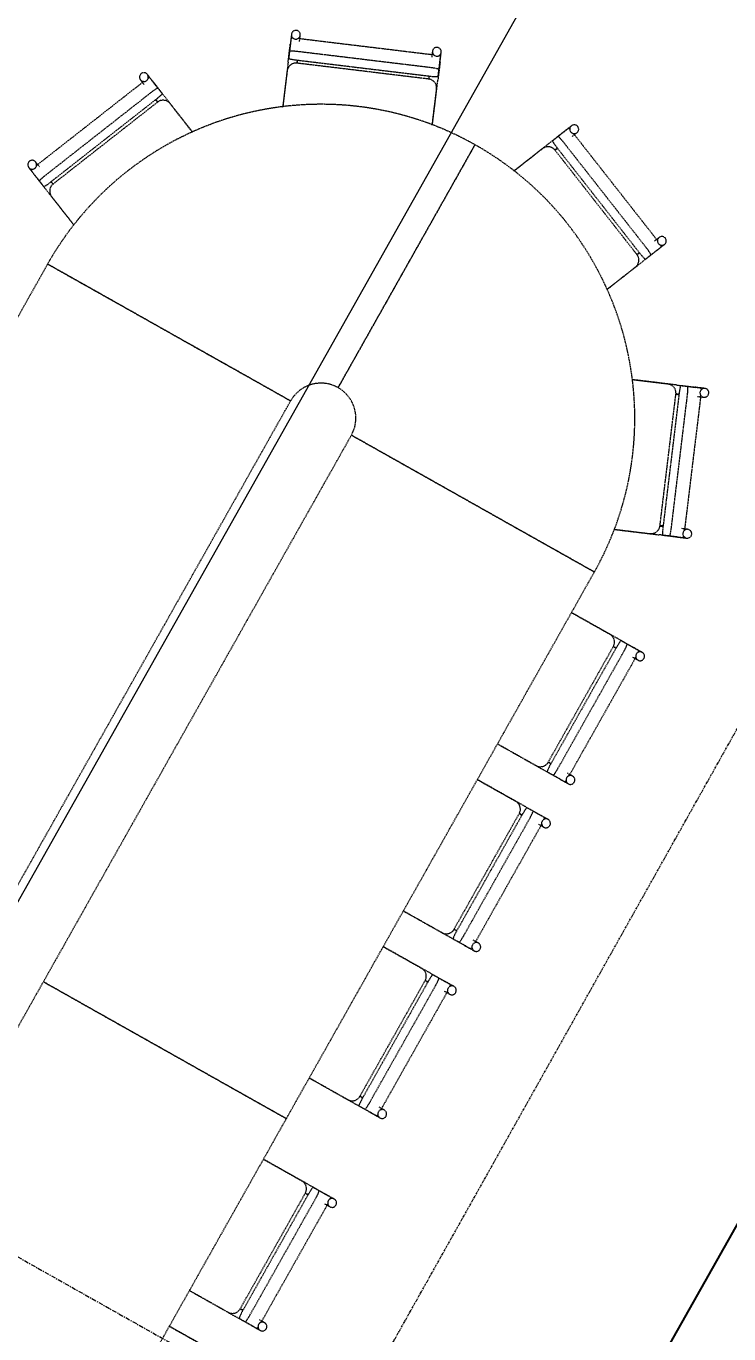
# Model space of a CAD drawing. Header units: millimetres. Extents: x 139864 to 546726, y 40253 to 3921401762.
# Drawn here: x 294550 to 296565, y 64397 to 68148 of the extents above; entities that cross this region are included whole.
import ezdxf

# ---------------------------------------------------------------- set-up
doc = ezdxf.new("R2010")
doc.units = ezdxf.units.MM
for name, pattern in [('Caché', [3, 2, -1]), ('Centre', [12.5, 2.5, -1.875, 6.25, -1.875]), ('Ligne de quadrillage', [22.225, 12.7, -3.175, 3.175, -3.175])]:
    doc.linetypes.add(name, pattern=pattern)
for name, color, linetype, lineweight in [('AS-20_AXES-ET-FILES', 12, 'Centre', 9), ('AS-30_COTE-1', 1, 'Continuous', 5), ('AS-40_MOBILIER', 9, 'Continuous', 9)]:
    doc.layers.add(name, color=color, linetype=linetype, lineweight=lineweight)
doc.styles.add('Trebuchet MS_2', font='trebuc.ttf', dxfattribs={"height": 165})
doc.dimstyles.new('Cotes_linéaires', dxfattribs={"dimscale": 304.8, "dimtxt": 170.1069, "dimasz": 0.615157, "dimexe": 0.492126, "dimexo": 0.0625, "dimgap": 0.049213, "dimtad": 1, "dimdec": 0, "dimlfac": 0.1, "dimzin": 0, "dimdsep": 46, "dimtxsty": 'Trebuchet MS_2', "dimblk1": 'OBLIQUE', "dimblk2": 'OBLIQUE', "dimsah": 1, "dimcen": 0.09, "dimdle": 0.246063, "dimazin": 0, "dimtfac": 1, "dimtdec": 4, "dimtix": 1, "dimtmove": 0, "dimatfit": 3, "dimfxl": 0, "dimtvp": 1, "dimtolj": 1, "dimtzin": 0, "dimarcsym": 0})

# ---------------------------------------------------------------- blocks, each defined once
blk = doc.blocks.new('Table de réunion - 01 - 20 personnes-9836185-12_ Niveau 12 -  BAT BUREAUX')
at = {"layer": 'AS-40_MOBILIER', "linetype": 'Caché'}
for p, q in [((1260.5, 1072.4), (1246, 1037.4)), ((1252.4, 1053), (1254.3, 1057.6)), ((1264.7, 1083.3), (1253.2, 1055.4)), ((1281.3, 1057), (1288.2, 1073.6)), ((1284.8, 1064.8), (1636.8, 919)), ((1246, 1037.4), (1238.4, 1019)), ((1622.3, 883.9), (1270.3, 1029.7)), ((1233.7, 1008.5), (1184.1, 888.7)), ((1224.4, 985.3), (1184.4, 888.6)), ((1609.6, 853.2), (1257.6, 999)), ((1261, 1007.2), (1613, 861.4)), ((1640.9, 927.5), (1634.1, 910.9)), ((1644.9, 872.1), (1659.5, 907.2)), ((1652.9, 889.8), (1664.4, 917.7)), ((1050, 900), (-750, 900)), ((1050, 900), (1050, 100)), ((1050, 100), (1050, 900)), ((1637.3, 853.7), (1644.9, 872.1)), ((1653.6, 892.6), (1651.5, 887.4)), ((1583.8, 723.1), (1633.4, 842.9)), ((1583.3, 723.4), (1623.3, 820)), ((1957.2, 609.5), (1922.1, 594.9)), ((1937.7, 601.4), (1942.3, 603.3)), ((1967.8, 614.2), (1939.9, 602.6)), ((1893, 583.2), (1773.2, 533.6)), ((1870, 573.3), (1773.4, 533.3)), ((1922.1, 594.9), (1903.7, 587.3)), ((1911.4, 563), (2057.2, 211)), ((2079.7, 220.3), (1933.9, 572.3)), ((1961, 583.9), (1977.6, 590.7)), ((1969, 586.8), (2114.8, 234.8)), ((2049, 207.6), (1903.2, 559.6)), ((2123.7, 238), (2107.1, 231.1)), ((2069, 188.4), (2087.4, 196)), ((2087.4, 196), (2122.4, 210.5)), ((2108, 204.3), (2102.8, 202.1)), ((2105.5, 202.9), (2133.4, 214.5)), ((1938.6, 134.4), (2035.3, 174.4)), ((1938.7, 133.9), (2058.6, 183.5)), ((-750, 100), (1050, 100)), ((1150, 0), (1950, 0)), ((1950, 0), (1150, 0)), ((-750, -100), (-2550, -100)), ((1050, -100), (-750, -100)), ((-750, -100), (-750, -900)), ((-750, -900), (-750, -100)), ((1050, -100), (1050, -900)), ((1050, -900), (1050, -100)), ((2035.3, -174.4), (1938.6, -134.4)), ((2058.6, -183.5), (1938.7, -133.9)), ((1903.2, -559.6), (2049, -207.6)), ((2057.2, -211), (1911.4, -563)), ((1933.9, -572.3), (2079.7, -220.3)), ((2087.4, -196), (2069, -188.4)), ((2122.4, -210.5), (2087.4, -196)), ((2102.8, -202.1), (2108, -204.3)), ((2133.4, -214.5), (2105.5, -202.9)), ((2114.8, -234.8), (1969, -586.8)), ((2107.1, -231.1), (2123.7, -238)), ((1773.2, -533.6), (1893, -583.2)), ((1773.4, -533.3), (1870, -573.3)), ((1903.7, -587.3), (1922.1, -594.9)), ((1922.1, -594.9), (1957.2, -609.5)), ((1977.6, -590.7), (1961, -583.9)), ((1942.3, -603.3), (1937.7, -601.4)), ((1939.9, -602.6), (1967.8, -614.2)), ((1623.3, -820), (1583.3, -723.4)), ((1633.4, -842.9), (1583.8, -723.1)), ((1257.6, -999), (1609.6, -853.2)), ((1613, -861.4), (1261, -1007.2)), ((1644.9, -872.1), (1637.3, -853.7)), ((-2550, -900), (-750, -900)), ((-1434.1, -1027), (-1434.1, -900)), ((-1433.6, -1052), (-1433.6, -900)), ((-1316.2, -900), (-1316.2, -1052)), ((-1315.9, -900), (-1315.9, -1027)), ((-884.1, -1027), (-884.1, -900)), ((-883.6, -1052), (-883.6, -900)), ((-750, -900), (1050, -900)), ((-616.2, -900), (-616.2, -1052)), ((-615.9, -900), (-615.9, -1027)), ((-184.1, -1027), (-184.1, -900)), ((-183.6, -1052), (-183.6, -900)), ((-66.2, -900), (-66.2, -1052)), ((-65.9, -900), (-65.9, -1027)), ((365.9, -1027), (365.9, -900)), ((366.4, -1052), (366.4, -900)), ((483.8, -900), (483.8, -1052)), ((484.1, -900), (484.1, -1027)), ((915.9, -1027), (915.9, -900)), ((916.4, -1052), (916.4, -900)), ((1184.1, -888.7), (1233.7, -1008.5)), ((1184.4, -888.6), (1224.4, -985.3)), ((1270.3, -1029.7), (1622.3, -883.9)), ((1659.5, -907.2), (1644.9, -872.1)), ((1651.5, -887.4), (1653.6, -892.6)), ((1664.4, -917.7), (1652.9, -889.8)), ((1636.8, -919), (1284.8, -1064.8)), ((1634.1, -910.9), (1640.9, -927.5)), ((1238.4, -1019), (1246, -1037.4)), ((1246, -1037.4), (1260.5, -1072.4)), ((-1315.9, -1063.5), (-1315.9, -1083.4)), ((-1315.9, -1083.4), (-1315.9, -1121.4)), ((-1290.5, -1052.4), (-909.5, -1052.4)), ((-909.5, -1061.3), (-1290.5, -1061.3)), ((-1290.5, -1085.6), (-909.5, -1085.6)), ((-884.1, -1083.4), (-884.1, -1063.5)), ((-884.1, -1121.4), (-884.1, -1083.4)), ((-615.9, -1063.5), (-615.9, -1083.4)), ((-615.9, -1083.4), (-615.9, -1121.4)), ((-590.5, -1052.4), (-209.5, -1052.4)), ((-209.5, -1061.3), (-590.5, -1061.3)), ((-590.5, -1085.6), (-209.5, -1085.6)), ((-184.1, -1083.4), (-184.1, -1063.5)), ((-184.1, -1121.4), (-184.1, -1083.4)), ((-65.9, -1063.5), (-65.9, -1083.4)), ((-65.9, -1083.4), (-65.9, -1121.4)), ((-40.5, -1052.4), (340.5, -1052.4)), ((340.5, -1061.3), (-40.5, -1061.3)), ((-40.5, -1085.6), (340.5, -1085.6)), ((365.9, -1083.4), (365.9, -1063.5)), ((365.9, -1121.4), (365.9, -1083.4)), ((484.1, -1063.5), (484.1, -1083.4)), ((484.1, -1083.4), (484.1, -1121.4)), ((509.5, -1052.4), (890.5, -1052.4)), ((890.5, -1061.3), (509.5, -1061.3)), ((509.5, -1085.6), (890.5, -1085.6)), ((915.9, -1083.4), (915.9, -1063.5)), ((915.9, -1121.4), (915.9, -1083.4)), ((1254.3, -1057.6), (1252.4, -1053)), ((1253.2, -1055.4), (1264.7, -1083.3)), ((1288.2, -1073.6), (1281.3, -1057)), ((-1316.2, -1102.8), (-1316.2, -1133)), ((-1315.9, -1105.3), (-1315.9, -1100.3)), ((-1290.8, -1133), (-1290.8, -1115.1)), ((-909.5, -1123.6), (-1290.5, -1123.6)), ((-909, -1115.1), (-909, -1133)), ((-883.9, -1100), (-883.9, -1105.6)), ((-883.6, -1133), (-883.6, -1102.8)), ((-616.2, -1102.8), (-616.2, -1133)), ((-615.9, -1105.3), (-615.9, -1100.3)), ((-590.8, -1133), (-590.8, -1115.1)), ((-209.5, -1123.6), (-590.5, -1123.6)), ((-209, -1115.1), (-209, -1133)), ((-183.9, -1100), (-183.9, -1105.6)), ((-183.6, -1133), (-183.6, -1102.8)), ((-66.2, -1102.8), (-66.2, -1133)), ((-65.9, -1105.3), (-65.9, -1100.3)), ((-40.8, -1133), (-40.8, -1115.1)), ((340.5, -1123.6), (-40.5, -1123.6)), ((341, -1115.1), (341, -1133)), ((366.1, -1100), (366.1, -1105.6)), ((366.4, -1133), (366.4, -1102.8)), ((483.8, -1102.8), (483.8, -1133)), ((484.1, -1105.3), (484.1, -1100.3)), ((509.2, -1133), (509.2, -1115.1)), ((890.5, -1123.6), (509.5, -1123.6)), ((891, -1115.1), (891, -1133)), ((916.1, -1100), (916.1, -1105.6)), ((916.4, -1133), (916.4, -1102.8))]:
    blk.add_line(p, q, dxfattribs=at)
at = {"layer": 'AS-40_MOBILIER', "linetype": 'Caché', "flags": 128}
for points in [[(1233.7, 1008.5), (1234.5, 1010.3), (1235.3, 1012.2), (1236.1, 1014.1), (1236.8, 1015.9), (1237.6, 1017.8), (1238.4, 1019.6), (1239.1, 1021.4), (1239.8, 1023.2), (1240.6, 1025), (1241.3, 1026.7), (1242, 1028.5), (1242.7, 1030.1), (1243.4, 1031.8), (1244.1, 1033.4), (1244.7, 1035), (1245.3, 1036.5), (1246, 1038), (1246.5, 1039.4), (1247.1, 1040.8), (1247.7, 1042.1), (1248.2, 1043.4), (1248.7, 1044.6), (1249.2, 1045.8), (1249.7, 1046.9), (1250.1, 1048), (1250.5, 1048.9), (1250.9, 1049.9), (1251.2, 1050.7), (1251.6, 1051.5), (1251.8, 1052.2), (1252.1, 1052.9), (1252.4, 1053.4), (1252.6, 1053.9), (1252.7, 1054.4), (1252.9, 1054.7), (1253, 1055), (1253.1, 1055.2), (1253.1, 1055.3), (1253.2, 1055.4), (1253.2, 1055.4)], [(1260.5, 1006.7), (1259.7, 1004.9), (1259, 1003), (1258.2, 1001.1), (1257.4, 999.2)], [(1257.6, 999), (1258.2, 1000.4), (1258.9, 1001.8), (1259.6, 1003.1), (1260.4, 1004.4), (1261.2, 1005.7), (1262, 1006.8)], [(1652.9, 889.8), (1652.8, 889.8), (1652.8, 889.7), (1652.7, 889.5), (1652.6, 889.2), (1652.5, 888.9), (1652.3, 888.5), (1652.1, 888), (1651.9, 887.5), (1651.6, 886.8), (1651.3, 886.1), (1651, 885.4), (1650.7, 884.5), (1650.3, 883.6), (1649.9, 882.7), (1649.5, 881.6), (1649, 880.6), (1648.5, 879.4), (1648, 878.2), (1647.5, 876.9), (1647, 875.6), (1646.4, 874.2), (1645.8, 872.8), (1645.2, 871.3), (1644.6, 869.8), (1643.9, 868.3), (1643.3, 866.7), (1642.6, 865), (1641.9, 863.4), (1641.2, 861.7), (1640.5, 859.9), (1639.7, 858.2), (1639, 856.4), (1638.2, 854.6), (1637.5, 852.7), (1636.7, 850.9), (1635.9, 849), (1635.2, 847.2), (1634.4, 845.3), (1633.6, 843.4), (1633.4, 842.9)], [(1611.9, 860.9), (1611.6, 859.4), (1611.2, 857.9), (1610.8, 856.4), (1610.3, 855), (1609.8, 853.6), (1609.6, 853.2)], [(1610, 852.7), (1610.7, 854.5), (1611.5, 856.4), (1612.3, 858.2), (1613, 860.1), (1613.5, 861.2)], [(1893, 583.2), (1894.9, 584), (1896.8, 584.7), (1898.6, 585.5), (1900.5, 586.3), (1902.3, 587), (1904.2, 587.8), (1906, 588.5), (1907.8, 589.3), (1909.5, 590), (1911.3, 590.7), (1913, 591.5), (1914.7, 592.2), (1916.3, 592.8), (1917.9, 593.5), (1919.5, 594.2), (1921, 594.8), (1922.5, 595.4), (1924, 596), (1925.3, 596.6), (1926.7, 597.1), (1928, 597.7), (1929.2, 598.2), (1930.3, 598.6), (1931.5, 599.1), (1932.5, 599.5), (1933.5, 599.9), (1934.4, 600.3), (1935.3, 600.7), (1936, 601), (1936.8, 601.3), (1937.4, 601.6), (1938, 601.8), (1938.5, 602), (1938.9, 602.2), (1939.3, 602.3), (1939.5, 602.4), (1939.7, 602.5), (1939.9, 602.6), (1939.9, 602.6), (1939.9, 602.6)], [(1910.7, 563), (1908.8, 562.2), (1907, 561.5), (1905.1, 560.7), (1903.2, 559.9)], [(1903.2, 559.6), (1904.6, 560.2), (1906.1, 560.7), (1907.5, 561.1), (1909, 561.5), (1910.5, 561.8), (1911.9, 562)], [(2048.9, 207), (2050.7, 207.7), (2052.6, 208.5), (2054.5, 209.3), (2056.3, 210.1), (2057.4, 210.5)], [(2056.8, 212), (2056, 211.4), (2054.8, 210.6), (2053.5, 209.8), (2052.1, 209.1), (2050.8, 208.4), (2049.4, 207.8), (2049, 207.6)], [(2105.5, 202.9), (2105.5, 202.9), (2105.3, 202.9), (2105.2, 202.8), (2104.9, 202.7), (2104.6, 202.5), (2104.1, 202.4), (2103.7, 202.2), (2103.1, 201.9), (2102.5, 201.7), (2101.8, 201.4), (2101, 201.1), (2100.2, 200.7), (2099.3, 200.4), (2098.3, 200), (2097.3, 199.5), (2096.2, 199.1), (2095.1, 198.6), (2093.8, 198.1), (2092.6, 197.6), (2091.3, 197), (2089.9, 196.5), (2088.5, 195.9), (2087, 195.3), (2085.5, 194.6), (2083.9, 194), (2082.3, 193.3), (2080.7, 192.7), (2079, 192), (2077.3, 191.3), (2075.6, 190.5), (2073.8, 189.8), (2072, 189.1), (2070.2, 188.3), (2068.4, 187.6), (2066.5, 186.8), (2064.7, 186), (2062.8, 185.3), (2060.9, 184.5), (2059.1, 183.7), (2058.6, 183.5)], [(2058.6, -183.5), (2060.4, -184.3), (2062.3, -185), (2064.2, -185.8), (2066, -186.6), (2067.9, -187.4), (2069.7, -188.1), (2071.5, -188.9), (2073.3, -189.6), (2075.1, -190.3), (2076.8, -191.1), (2078.6, -191.8), (2080.2, -192.5), (2081.9, -193.2), (2083.5, -193.8), (2085.1, -194.5), (2086.6, -195.1), (2088.1, -195.7), (2089.5, -196.3), (2090.9, -196.9), (2092.2, -197.4), (2093.5, -198), (2094.7, -198.5), (2095.9, -199), (2097, -199.4), (2098.1, -199.9), (2099, -200.3), (2100, -200.6), (2100.8, -201), (2101.6, -201.3), (2102.3, -201.6), (2102.9, -201.9), (2103.5, -202.1), (2104, -202.3), (2104.5, -202.5), (2104.8, -202.7), (2105.1, -202.8), (2105.3, -202.9), (2105.4, -202.9), (2105.5, -202.9), (2105.5, -202.9)], [(2049, -207.6), (2050.4, -208.2), (2051.8, -208.9), (2053.1, -209.6), (2054.4, -210.4), (2055.7, -211.2), (2056.9, -212.1)], [(2056.8, -210.3), (2055, -209.5), (2053.1, -208.7), (2051.2, -207.9), (2049.3, -207.2)], [(1902.8, -559.8), (1904.6, -560.5), (1906.5, -561.3), (1908.3, -562), (1910.2, -562.8), (1911.5, -563.3)], [(1910.9, -561.9), (1909.4, -561.6), (1907.9, -561.2), (1906.4, -560.8), (1905, -560.3), (1903.6, -559.8), (1903.2, -559.6)], [(1939.9, -602.6), (1939.9, -602.6), (1939.8, -602.6), (1939.6, -602.5), (1939.3, -602.4), (1939, -602.2), (1938.6, -602.1), (1938.1, -601.9), (1937.6, -601.6), (1936.9, -601.4), (1936.2, -601.1), (1935.5, -600.8), (1934.6, -600.4), (1933.7, -600), (1932.8, -599.6), (1931.7, -599.2), (1930.7, -598.8), (1929.5, -598.3), (1928.3, -597.8), (1927, -597.3), (1925.7, -596.7), (1924.3, -596.2), (1922.9, -595.6), (1921.4, -595), (1919.9, -594.3), (1918.4, -593.7), (1916.8, -593), (1915.1, -592.3), (1913.5, -591.6), (1911.7, -590.9), (1910, -590.2), (1908.3, -589.5), (1906.5, -588.7), (1904.7, -588), (1902.8, -587.2), (1901, -586.5), (1899.1, -585.7), (1897.3, -584.9), (1895.4, -584.2), (1893.5, -583.4), (1893, -583.2)], [(1609.6, -853.2), (1610.2, -854.6), (1610.7, -856.1), (1611.1, -857.5), (1611.5, -859), (1611.8, -860.5), (1612, -861.8)], [(1613.2, -860.6), (1612.5, -858.8), (1611.7, -856.9), (1610.9, -855), (1610.2, -853.1)], [(1633.4, -842.9), (1634.2, -844.8), (1635, -846.7), (1635.7, -848.5), (1636.5, -850.4), (1637.3, -852.2), (1638, -854.1), (1638.8, -855.9), (1639.5, -857.7), (1640.3, -859.4), (1641, -861.2), (1641.7, -862.9), (1642.4, -864.6), (1643.1, -866.2), (1643.7, -867.8), (1644.4, -869.4), (1645, -870.9), (1645.6, -872.4), (1646.2, -873.9), (1646.8, -875.2), (1647.4, -876.6), (1647.9, -877.9), (1648.4, -879.1), (1648.9, -880.2), (1649.3, -881.4), (1649.8, -882.4), (1650.2, -883.4), (1650.6, -884.3), (1650.9, -885.2), (1651.2, -885.9), (1651.5, -886.7), (1651.8, -887.3), (1652, -887.9), (1652.2, -888.4), (1652.4, -888.8), (1652.6, -889.2), (1652.7, -889.4), (1652.8, -889.6), (1652.8, -889.8), (1652.8, -889.8), (1652.9, -889.8)], [(1253.2, -1055.4), (1253.2, -1055.4), (1253.1, -1055.2), (1253, -1055.1), (1252.9, -1054.8), (1252.8, -1054.5), (1252.6, -1054.1), (1252.4, -1053.6), (1252.2, -1053), (1251.9, -1052.4), (1251.6, -1051.7), (1251.3, -1050.9), (1251, -1050.1), (1250.6, -1049.2), (1250.2, -1048.2), (1249.8, -1047.2), (1249.3, -1046.1), (1248.8, -1045), (1248.3, -1043.7), (1247.8, -1042.5), (1247.3, -1041.2), (1246.7, -1039.8), (1246.1, -1038.4), (1245.5, -1036.9), (1244.9, -1035.4), (1244.2, -1033.8), (1243.6, -1032.2), (1242.9, -1030.6), (1242.2, -1028.9), (1241.5, -1027.2), (1240.8, -1025.5), (1240, -1023.7), (1239.3, -1021.9), (1238.6, -1020.1), (1237.8, -1018.3), (1237, -1016.4), (1236.3, -1014.6), (1235.5, -1012.7), (1234.7, -1010.8), (1233.9, -1009), (1233.7, -1008.5)], [(1257.2, -998.8), (1258, -1000.6), (1258.7, -1002.5), (1259.5, -1004.4), (1260.3, -1006.2), (1260.7, -1007.3)], [(1262, -1006.8), (1261.4, -1006), (1260.6, -1004.8), (1259.8, -1003.5), (1259.1, -1002.1), (1258.4, -1000.8), (1257.8, -999.4), (1257.6, -999)], [(-1316.2, -1102.8), (-1316.2, -1102.8), (-1316.2, -1102.6), (-1316.2, -1102.4), (-1316.2, -1102.2), (-1316.2, -1101.8), (-1316.2, -1101.4), (-1316.2, -1100.8), (-1316.2, -1100.2), (-1316.2, -1099.6), (-1316.2, -1098.8), (-1316.2, -1098), (-1316.2, -1097.1), (-1316.2, -1096.1), (-1316.2, -1095), (-1316.2, -1093.9), (-1316.2, -1092.8), (-1316.2, -1091.5), (-1316.2, -1090.2), (-1316.2, -1088.8), (-1316.2, -1087.4), (-1316.2, -1085.9), (-1316.2, -1084.4), (-1316.2, -1082.8), (-1316.2, -1081.1), (-1316.2, -1079.5), (-1316.2, -1077.7), (-1316.2, -1076), (-1316.2, -1074.1), (-1316.2, -1072.3), (-1316.2, -1070.4), (-1316.2, -1068.5), (-1316.2, -1066.6), (-1316.2, -1064.6), (-1316.2, -1062.6), (-1316.2, -1060.6), (-1316.2, -1058.6), (-1316.2, -1056.6), (-1316.2, -1054.6), (-1316.2, -1052.6), (-1316.2, -1052)], [(-1290.8, -1052.1), (-1290.8, -1054), (-1290.8, -1056.1), (-1290.8, -1058.1), (-1290.8, -1060.1), (-1290.8, -1061.3)], [(-1289.4, -1061.3), (-1289.7, -1060.4), (-1289.9, -1058.9), (-1290.2, -1057.4), (-1290.3, -1055.9), (-1290.5, -1054.3), (-1290.5, -1052.8), (-1290.5, -1052.4)], [(-909.5, -1052.4), (-909.5, -1053.9), (-909.6, -1055.4), (-909.8, -1057), (-910, -1058.5), (-910.3, -1060), (-910.5, -1061.3)], [(-909, -1060.6), (-909, -1058.6), (-909, -1056.6), (-909, -1054.6), (-909, -1052.6)], [(-883.6, -1052), (-883.6, -1054), (-883.6, -1056.1), (-883.6, -1058.1), (-883.6, -1060.1), (-883.6, -1062.1), (-883.6, -1064.1), (-883.6, -1066), (-883.6, -1068), (-883.6, -1069.9), (-883.6, -1071.8), (-883.6, -1073.6), (-883.6, -1075.5), (-883.6, -1077.2), (-883.6, -1079), (-883.6, -1080.7), (-883.6, -1082.3), (-883.6, -1084), (-883.6, -1085.5), (-883.6, -1087), (-883.6, -1088.5), (-883.6, -1089.8), (-883.6, -1091.2), (-883.6, -1092.4), (-883.6, -1093.6), (-883.6, -1094.8), (-883.6, -1095.8), (-883.6, -1096.8), (-883.6, -1097.7), (-883.6, -1098.6), (-883.6, -1099.4), (-883.6, -1100.1), (-883.6, -1100.7), (-883.6, -1101.2), (-883.6, -1101.7), (-883.6, -1102.1), (-883.6, -1102.4), (-883.6, -1102.6), (-883.6, -1102.7), (-883.6, -1102.8), (-883.6, -1102.8)], [(-616.2, -1102.8), (-616.2, -1102.8), (-616.2, -1102.6), (-616.2, -1102.4), (-616.2, -1102.2), (-616.2, -1101.8), (-616.2, -1101.4), (-616.2, -1100.8), (-616.2, -1100.2), (-616.2, -1099.6), (-616.2, -1098.8), (-616.2, -1098), (-616.2, -1097.1), (-616.2, -1096.1), (-616.2, -1095), (-616.2, -1093.9), (-616.2, -1092.8), (-616.2, -1091.5), (-616.2, -1090.2), (-616.2, -1088.8), (-616.2, -1087.4), (-616.2, -1085.9), (-616.2, -1084.4), (-616.2, -1082.8), (-616.2, -1081.1), (-616.2, -1079.5), (-616.2, -1077.7), (-616.2, -1076), (-616.2, -1074.1), (-616.2, -1072.3), (-616.2, -1070.4), (-616.2, -1068.5), (-616.2, -1066.6), (-616.2, -1064.6), (-616.2, -1062.6), (-616.2, -1060.6), (-616.2, -1058.6), (-616.2, -1056.6), (-616.2, -1054.6), (-616.2, -1052.6), (-616.2, -1052)], [(-590.8, -1052.1), (-590.8, -1054), (-590.8, -1056.1), (-590.8, -1058.1), (-590.8, -1060.1), (-590.8, -1061.3)], [(-589.4, -1061.3), (-589.7, -1060.4), (-589.9, -1058.9), (-590.2, -1057.4), (-590.3, -1055.9), (-590.5, -1054.3), (-590.5, -1052.8), (-590.5, -1052.4)], [(-209.5, -1052.4), (-209.5, -1053.9), (-209.6, -1055.4), (-209.8, -1057), (-210, -1058.5), (-210.3, -1060), (-210.5, -1061.3)], [(-209, -1060.6), (-209, -1058.6), (-209, -1056.6), (-209, -1054.6), (-209, -1052.6)], [(-183.6, -1052), (-183.6, -1054), (-183.6, -1056.1), (-183.6, -1058.1), (-183.6, -1060.1), (-183.6, -1062.1), (-183.6, -1064.1), (-183.6, -1066), (-183.6, -1068), (-183.6, -1069.9), (-183.6, -1071.8), (-183.6, -1073.6), (-183.6, -1075.5), (-183.6, -1077.2), (-183.6, -1079), (-183.6, -1080.7), (-183.6, -1082.3), (-183.6, -1084), (-183.6, -1085.5), (-183.6, -1087), (-183.6, -1088.5), (-183.6, -1089.8), (-183.6, -1091.2), (-183.6, -1092.4), (-183.6, -1093.6), (-183.6, -1094.8), (-183.6, -1095.8), (-183.6, -1096.8), (-183.6, -1097.7), (-183.6, -1098.6), (-183.6, -1099.4), (-183.6, -1100.1), (-183.6, -1100.7), (-183.6, -1101.2), (-183.6, -1101.7), (-183.6, -1102.1), (-183.6, -1102.4), (-183.6, -1102.6), (-183.6, -1102.7), (-183.6, -1102.8), (-183.6, -1102.8)], [(-66.2, -1102.8), (-66.2, -1102.8), (-66.2, -1102.6), (-66.2, -1102.4), (-66.2, -1102.2), (-66.2, -1101.8), (-66.2, -1101.4), (-66.2, -1100.8), (-66.2, -1100.2), (-66.2, -1099.6), (-66.2, -1098.8), (-66.2, -1098), (-66.2, -1097.1), (-66.2, -1096.1), (-66.2, -1095), (-66.2, -1093.9), (-66.2, -1092.8), (-66.2, -1091.5), (-66.2, -1090.2), (-66.2, -1088.8), (-66.2, -1087.4), (-66.2, -1085.9), (-66.2, -1084.4), (-66.2, -1082.8), (-66.2, -1081.1), (-66.2, -1079.5), (-66.2, -1077.7), (-66.2, -1076), (-66.2, -1074.1), (-66.2, -1072.3), (-66.2, -1070.4), (-66.2, -1068.5), (-66.2, -1066.6), (-66.2, -1064.6), (-66.2, -1062.6), (-66.2, -1060.6), (-66.2, -1058.6), (-66.2, -1056.6), (-66.2, -1054.6), (-66.2, -1052.6), (-66.2, -1052)], [(-40.8, -1052.1), (-40.8, -1054), (-40.8, -1056.1), (-40.8, -1058.1), (-40.8, -1060.1), (-40.8, -1061.3)], [(-39.4, -1061.3), (-39.7, -1060.4), (-39.9, -1058.9), (-40.2, -1057.4), (-40.3, -1055.9), (-40.5, -1054.3), (-40.5, -1052.8), (-40.5, -1052.4)], [(340.5, -1052.4), (340.5, -1053.9), (340.4, -1055.4), (340.2, -1057), (340, -1058.5), (339.7, -1060), (339.5, -1061.3)], [(341, -1060.6), (341, -1058.6), (341, -1056.6), (341, -1054.6), (341, -1052.6)], [(366.4, -1052), (366.4, -1054), (366.4, -1056.1), (366.4, -1058.1), (366.4, -1060.1), (366.4, -1062.1), (366.4, -1064.1), (366.4, -1066), (366.4, -1068), (366.4, -1069.9), (366.4, -1071.8), (366.4, -1073.6), (366.4, -1075.5), (366.4, -1077.2), (366.4, -1079), (366.4, -1080.7), (366.4, -1082.3), (366.4, -1084), (366.4, -1085.5), (366.4, -1087), (366.4, -1088.5), (366.4, -1089.8), (366.4, -1091.2), (366.4, -1092.4), (366.4, -1093.6), (366.4, -1094.8), (366.4, -1095.8), (366.4, -1096.8), (366.4, -1097.7), (366.4, -1098.6), (366.4, -1099.4), (366.4, -1100.1), (366.4, -1100.7), (366.4, -1101.2), (366.4, -1101.7), (366.4, -1102.1), (366.4, -1102.4), (366.4, -1102.6), (366.4, -1102.7), (366.4, -1102.8), (366.4, -1102.8)], [(483.8, -1102.8), (483.8, -1102.8), (483.8, -1102.6), (483.8, -1102.4), (483.8, -1102.2), (483.8, -1101.8), (483.8, -1101.4), (483.8, -1100.8), (483.8, -1100.2), (483.8, -1099.6), (483.8, -1098.8), (483.8, -1098), (483.8, -1097.1), (483.8, -1096.1), (483.8, -1095), (483.8, -1093.9), (483.8, -1092.8), (483.8, -1091.5), (483.8, -1090.2), (483.8, -1088.8), (483.8, -1087.4), (483.8, -1085.9), (483.8, -1084.4), (483.8, -1082.8), (483.8, -1081.1), (483.8, -1079.5), (483.8, -1077.7), (483.8, -1076), (483.8, -1074.1), (483.8, -1072.3), (483.8, -1070.4), (483.8, -1068.5), (483.8, -1066.6), (483.8, -1064.6), (483.8, -1062.6), (483.8, -1060.6), (483.8, -1058.6), (483.8, -1056.6), (483.8, -1054.6), (483.8, -1052.6), (483.8, -1052)], [(509.2, -1052.1), (509.2, -1054), (509.2, -1056.1), (509.2, -1058.1), (509.2, -1060.1), (509.2, -1061.3)], [(510.6, -1061.3), (510.3, -1060.4), (510.1, -1058.9), (509.8, -1057.4), (509.7, -1055.9), (509.5, -1054.3), (509.5, -1052.8), (509.5, -1052.4)], [(890.5, -1052.4), (890.5, -1053.9), (890.4, -1055.4), (890.2, -1057), (890, -1058.5), (889.7, -1060), (889.5, -1061.3)], [(891, -1060.6), (891, -1058.6), (891, -1056.6), (891, -1054.6), (891, -1052.6)], [(916.4, -1052), (916.4, -1054), (916.4, -1056.1), (916.4, -1058.1), (916.4, -1060.1), (916.4, -1062.1), (916.4, -1064.1), (916.4, -1066), (916.4, -1068), (916.4, -1069.9), (916.4, -1071.8), (916.4, -1073.6), (916.4, -1075.5), (916.4, -1077.2), (916.4, -1079), (916.4, -1080.7), (916.4, -1082.3), (916.4, -1084), (916.4, -1085.5), (916.4, -1087), (916.4, -1088.5), (916.4, -1089.8), (916.4, -1091.2), (916.4, -1092.4), (916.4, -1093.6), (916.4, -1094.8), (916.4, -1095.8), (916.4, -1096.8), (916.4, -1097.7), (916.4, -1098.6), (916.4, -1099.4), (916.4, -1100.1), (916.4, -1100.7), (916.4, -1101.2), (916.4, -1101.7), (916.4, -1102.1), (916.4, -1102.4), (916.4, -1102.6), (916.4, -1102.7), (916.4, -1102.8), (916.4, -1102.8)]]:
    blk.add_lwpolyline(points, dxfattribs=at)
at = {"layer": 'AS-40_MOBILIER', "linetype": 'Caché'}
for centre, radius, start, end in [((1247.9, 975.5), 25.4, 67.5, 157.5), ((1050, 0), 900, 360, 90), ((1599.9, 829.7), 25.4, 337.5, 67.5), ((1879.7, 549.9), 25.4, 22.5, 112.5), ((2025.5, 197.9), 25.4, 292.5, 22.5), ((1050, 0), 100, 0, 90), ((1050, 0), 900, 270, 360), ((1050, 0), 100, 270, 360), ((2025.5, -197.9), 25.4, 337.5, 67.5), ((1879.7, -549.9), 25.4, 247.5, 337.5), ((1599.9, -829.7), 25.4, 292.5, 22.5), ((1247.9, -975.5), 25.4, 202.5, 292.5), ((-1290.5, -1027), 25.4, 180, 270), ((-909.5, -1027), 25.4, 270, 360), ((-590.5, -1027), 25.4, 180, 270), ((-209.5, -1027), 25.4, 270, 360), ((-40.5, -1027), 25.4, 180, 270), ((340.5, -1027), 25.4, 270, 360), ((509.5, -1027), 25.4, 180, 270), ((890.5, -1027), 25.4, 270, 360)]:
    blk.add_arc(centre, radius, start, end, dxfattribs=at)
for centre, major_axis, ratio, start_param, end_param in [((1276.5, 1078.4), (-11.7, 4.9), 0.996195, 4.712389, 7.853982), ((1276.5, 1078.4), (-11.7, 4.9), 0.996195, 1.570796, 4.712389), ((1284, 1062.7), (-23.5, 9.7), 0.087156, 5.759587, 6.283185), ((1284, 1062.7), (-23.5, 9.7), 0.087156, 4.712389, 4.918057), ((1261.8, 1009.2), (-23.5, 9.7), 0.087156, 0, 1.570796), ((1269.5, 1027.6), (-23.5, 9.7), 0.087156, 4.712389, 6.283185), ((1636, 916.9), (-23.5, 9.7), 0.087156, 4.496222, 4.712389), ((1652.7, 922.6), (-11.7, 4.9), 0.996195, 4.712389, 7.853982), ((1652.7, 922.6), (-11.7, 4.9), 0.996195, 1.570796, 4.712389), ((1636, 916.9), (-23.5, 9.7), 0.087156, 3.141593, 3.723988), ((1621.5, 881.8), (-23.5, 9.7), 0.087156, 3.141593, 4.712389), ((1613.8, 863.4), (-23.5, 9.7), 0.087156, 1.570796, 3.141593), ((1966.9, 586), (-9.7, 23.5), 0.087156, 5.701672, 6.283185), ((1972.7, 602.4), (-4.9, 11.7), 0.996195, 4.712389, 7.853982), ((1972.7, 602.4), (-4.9, 11.7), 0.996195, 1.570796, 4.712389), ((1913.4, 563.8), (-9.7, 23.5), 0.087156, 0, 1.570796), ((1931.8, 571.5), (-9.7, 23.5), 0.087156, 4.712389, 6.283185), ((1966.9, 586), (-9.7, 23.5), 0.087156, 4.712389, 4.918057), ((2112.7, 234), (-9.7, 23.5), 0.087156, 4.496222, 4.712389), ((2128.5, 226.2), (-4.9, 11.7), 0.996195, 4.712389, 7.853982), ((2128.5, 226.2), (-4.9, 11.7), 0.996195, 1.570796, 4.712389), ((2059.2, 211.8), (-9.7, 23.5), 0.087156, 1.570796, 3.141593), ((2077.6, 219.5), (-9.7, 23.5), 0.087156, 3.141593, 4.712389), ((2112.7, 234), (-9.7, 23.5), 0.087156, 3.141593, 3.723988), ((2059.2, -211.8), (9.7, 23.5), 0.087156, 0, 1.570796), ((2077.6, -219.5), (9.7, 23.5), 0.087156, 4.712389, 6.283185), ((2128.5, -226.2), (4.9, 11.7), 0.996195, 1.570796, 4.712389), ((2128.5, -226.2), (4.9, 11.7), 0.996195, 4.712389, 7.853982), ((2112.7, -234), (9.7, 23.5), 0.087156, 5.759587, 6.283185), ((2112.7, -234), (9.7, 23.5), 0.087156, 4.712389, 4.928556), ((1913.4, -563.8), (9.7, 23.5), 0.087156, 1.570796, 3.141593), ((1931.8, -571.5), (9.7, 23.5), 0.087156, 3.141593, 4.712389), ((1972.7, -602.4), (4.9, 11.7), 0.996195, 1.570796, 4.712389), ((1972.7, -602.4), (4.9, 11.7), 0.996195, 4.712389, 7.853982), ((1966.9, -586), (9.7, 23.5), 0.087156, 4.506721, 4.712389), ((1966.9, -586), (9.7, 23.5), 0.087156, 3.141593, 3.665191), ((1613.8, -863.4), (23.5, 9.7), 0.087156, 0, 1.570796), ((1621.5, -881.8), (23.5, 9.7), 0.087156, 4.712389, 6.283185), ((1636, -916.9), (23.5, 9.7), 0.087156, 4.712389, 4.928556), ((1652.7, -922.6), (11.7, 4.9), 0.996195, 1.570796, 4.712389), ((1652.7, -922.6), (11.7, 4.9), 0.996195, 4.712389, 7.853982), ((1636, -916.9), (23.5, 9.7), 0.087156, 5.70079, 6.283185), ((1261.8, -1009.2), (23.5, 9.7), 0.087156, 1.570796, 3.141593), ((1269.5, -1027.6), (23.5, 9.7), 0.087156, 3.141593, 4.712389), ((-1290.5, -1063.5), (25.4, 0), 0.087156, 1.570796, 3.141593), ((-1290.5, -1083.4), (25.4, 0), 0.087156, 3.141593, 4.712389), ((-909.5, -1063.5), (25.4, 0), 0.087156, 0, 1.570796), ((-909.5, -1083.4), (25.4, 0), 0.087156, 4.712389, 6.283185), ((-590.5, -1063.5), (25.4, 0), 0.087156, 1.570796, 3.141593), ((-590.5, -1083.4), (25.4, 0), 0.087156, 3.141593, 4.712389), ((-209.5, -1063.5), (25.4, 0), 0.087156, 0, 1.570796), ((-209.5, -1083.4), (25.4, 0), 0.087156, 4.712389, 6.283185), ((-40.5, -1063.5), (25.4, 0), 0.087156, 1.570796, 3.141593), ((-40.5, -1083.4), (25.4, 0), 0.087156, 3.141593, 4.712389), ((340.5, -1063.5), (25.4, 0), 0.087156, 0, 1.570796), ((340.5, -1083.4), (25.4, 0), 0.087156, 4.712389, 6.283185), ((509.5, -1063.5), (25.4, 0), 0.087156, 1.570796, 3.141593), ((509.5, -1083.4), (25.4, 0), 0.087156, 3.141593, 4.712389), ((890.5, -1063.5), (25.4, 0), 0.087156, 0, 1.570796), ((890.5, -1083.4), (25.4, 0), 0.087156, 4.712389, 6.283185), ((1284, -1062.7), (23.5, 9.7), 0.087156, 3.141593, 3.723106), ((1276.5, -1078.4), (11.7, 4.9), 0.996195, 1.570796, 4.712389), ((1276.5, -1078.4), (11.7, 4.9), 0.996195, 4.712389, 7.853982), ((1284, -1062.7), (23.5, 9.7), 0.087156, 4.506721, 4.712389), ((-1303.5, -1133), (12.7, 0), 0.996195, 1.570796, 4.712389), ((-1290.5, -1121.4), (25.4, 0), 0.087156, 3.141593, 3.665191), ((-1303.5, -1133), (12.7, 0), 0.996195, 4.712389, 7.853982), ((-1290.5, -1121.4), (25.4, 0), 0.087156, 4.506721, 4.712389), ((-909.5, -1121.4), (25.4, 0), 0.087156, 4.712389, 4.928556), ((-896.3, -1133), (-12.7, 0), 0.996195, 4.712389, 7.853982), ((-896.3, -1133), (12.7, 0), 0.996195, 4.712389, 7.853982), ((-909.5, -1121.4), (25.4, 0), 0.087156, 5.70079, 6.283185), ((-603.5, -1133), (-12.7, 0), 0.996195, 4.712389, 7.853982), ((-590.5, -1121.4), (25.4, 0), 0.087156, 3.141593, 3.665191), ((-603.5, -1133), (12.7, 0), 0.996195, 4.712389, 7.853982), ((-590.5, -1121.4), (25.4, 0), 0.087156, 4.506721, 4.712389), ((-209.5, -1121.4), (25.4, 0), 0.087156, 4.712389, 4.935103), ((-196.3, -1133), (-12.7, 0), 0.996195, 4.712389, 7.853982), ((-196.3, -1133), (-12.7, 0), 0.996195, 1.570796, 4.712389), ((-209.5, -1121.4), (25.4, 0), 0.087156, 5.70079, 6.283185), ((-53.5, -1133), (-12.7, 0), 0.996195, 4.712389, 7.853982), ((-40.5, -1121.4), (25.4, 0), 0.087156, 3.141593, 3.665191), ((-53.5, -1133), (-12.7, 0), 0.996195, 1.570796, 4.712389), ((-40.5, -1121.4), (-25.4, 0), 0.087156, 1.365128, 1.570796), ((340.5, -1121.4), (25.4, 0), 0.087156, 4.712389, 4.928556), ((353.7, -1133), (-12.7, 0), 0.996195, 4.712389, 7.853982), ((353.7, -1133), (-12.7, 0), 0.996195, 1.570796, 4.712389), ((340.5, -1121.4), (25.4, 0), 0.087156, 5.70079, 6.283185), ((496.5, -1133), (-12.7, 0), 0.996195, 4.712389, 7.853982), ((509.5, -1121.4), (25.4, 0), 0.087156, 3.141593, 3.665191), ((496.5, -1133), (-12.7, 0), 0.996195, 1.570796, 4.712389), ((509.5, -1121.4), (25.4, 0), 0.087156, 4.506721, 4.712389), ((890.5, -1121.4), (25.4, 0), 0.087156, 4.712389, 4.928556), ((903.7, -1133), (12.7, 0), 0.996195, 1.570796, 4.712389), ((903.7, -1133), (12.7, 0), 0.996195, 4.712389, 7.853982), ((890.5, -1121.4), (25.4, 0), 0.087156, 5.70079, 6.283185)]:
    blk.add_ellipse(centre, major_axis=major_axis, ratio=ratio, start_param=start_param, end_param=end_param, dxfattribs=at)
for points in [[(1252.5, 1053.3), (1252.5, 1053.4), (1252.6, 1053.9), (1253.1, 1055.3), (1253.7, 1056.6), (1254.2, 1057.4)], [(1653.5, 892), (1653.5, 891.9), (1653.4, 891.3), (1652.9, 889.9), (1652.3, 888.7), (1651.8, 887.9)], [(1938, 601.6), (1938.1, 601.6), (1938.5, 601.9), (1939.8, 602.6), (1941.1, 603.1), (1942, 603.3)], [(2107.5, 204), (2107.4, 203.9), (2106.9, 203.6), (2105.6, 202.9), (2104.3, 202.5), (2103.4, 202.3)], [(2103.4, -202.3), (2103.5, -202.3), (2104, -202.4), (2105.4, -202.8), (2106.7, -203.5), (2107.5, -204)], [(1942.1, -603.3), (1942, -603.3), (1941.4, -603.1), (1940, -602.7), (1938.8, -602.1), (1938, -601.6)], [(1651.8, -887.9), (1651.9, -888), (1652.2, -888.4), (1652.9, -889.7), (1653.3, -891), (1653.5, -891.9)], [(1254.2, -1057.4), (1254.1, -1057.3), (1253.9, -1056.8), (1253.2, -1055.5), (1252.7, -1054.2), (1252.5, -1053.3)], [(-1316, -1105), (-1316, -1104.9), (-1316.1, -1104.4), (-1316.2, -1102.9), (-1316.1, -1101.5), (-1316, -1100.6)], [(-883.8, -1100.6), (-883.7, -1100.7), (-883.7, -1101.2), (-883.5, -1102.7), (-883.6, -1104.1), (-883.8, -1105)], [(-616, -1105), (-616, -1104.9), (-616.1, -1104.4), (-616.2, -1102.9), (-616.1, -1101.5), (-616, -1100.6)], [(-183.8, -1100.6), (-183.7, -1100.7), (-183.7, -1101.2), (-183.5, -1102.7), (-183.6, -1104.1), (-183.8, -1105)], [(-66, -1105), (-66, -1104.9), (-66.1, -1104.4), (-66.2, -1102.9), (-66.1, -1101.5), (-66, -1100.6)], [(366.2, -1100.6), (366.3, -1100.7), (366.3, -1101.2), (366.5, -1102.7), (366.4, -1104.1), (366.2, -1105)], [(484, -1105), (484, -1104.9), (483.9, -1104.4), (483.8, -1102.9), (483.9, -1101.5), (484, -1100.6)], [(916.2, -1100.6), (916.3, -1100.7), (916.3, -1101.2), (916.5, -1102.7), (916.4, -1104.1), (916.2, -1105)]]:
    blk.add_open_spline(points, degree=3, knots=[-0.5555556, -0.5555556, -0.5555556, -0.5555556, -0.5486111, -0.5138889, -0.4444444, -0.4444444, -0.4444444, -0.4444444], dxfattribs=at)
blk = doc.blocks.new('_Oblique')
at = {"color": 0, "linetype": 'ByBlock', "lineweight": -2}
blk.add_line((-0.5, -0.5), (0.5, 0.5), dxfattribs=at)
blk = doc.blocks.new('DIMBLOCK68-12_ Niveau 12 -  BAT BUREAUX')
at = {"layer": 'AS-30_COTE-1', "color": 0, "lineweight": -2, "transparency": 16777216}
for p, q in [((296187.2, 63997.2), (298370.4, 67872.6)), ((298382.3, 67779.8), (298202.9, 67880.9)), ((296272.7, 64035.1), (296093.3, 64136.2))]:
    blk.add_line(p, q, dxfattribs=at)
at = {"layer": 'Defpoints', "color": 0, "transparency": 16777216}
for p in [(298333.6, 67807.3), (298398.9, 67770.4), (296289.3, 64025.7)]:
    blk.add_point(p, dxfattribs=at)
at = {"layer": 'AS-30_COTE-1', "color": 0, "lineweight": -2, "transparency": 16777216, "xscale": 187.5, "yscale": 187.5, "zscale": 187.5}
for p, rotation in [((298333.6, 67807.3), 60.60515023088664), ((296224, 64062.6), 240.6051502308866)]:
    blk.add_blockref('_Oblique', p, dxfattribs=dict(at, rotation=rotation))
at = {"layer": 'AS-30_COTE-1', "color": 0, "transparency": 16777216, "insert": (297192.6, 65983.5), "char_height": 165, "width": 435.935, "attachment_point": 5, "rotation": 60.6052, "style": 'Trebuchet MS_2'}
blk.add_mtext('\\A1;430', dxfattribs=at)
blk = doc.blocks.new('DIMBLOCK121-12_ Niveau 12 -  BAT BUREAUX')
at = {"layer": 'AS-30_COTE-1', "color": 0, "lineweight": -2, "transparency": 16777216}
for p, q in [((291720.8, 65799.1), (291619.8, 65619.7)), ((296115, 63259.4), (291628, 65787.2)), ((296077.1, 63345), (295976.1, 63165.6))]:
    blk.add_line(p, q, dxfattribs=at)
at = {"layer": 'Defpoints', "color": 0, "transparency": 16777216}
for p in [(291730.2, 65815.7), (291693.4, 65750.4), (296086.5, 63361.6)]:
    blk.add_point(p, dxfattribs=at)
at = {"layer": 'AS-30_COTE-1', "color": 0, "lineweight": -2, "transparency": 16777216, "xscale": 187.5, "yscale": 187.5, "zscale": 187.5}
for p, rotation in [((291693.4, 65750.4), 150.605150230895), ((296049.7, 63296.2), 330.605150230895)]:
    blk.add_blockref('_Oblique', p, dxfattribs=dict(at, rotation=rotation))
at = {"layer": 'AS-30_COTE-1', "color": 0, "transparency": 16777216, "insert": (293920.1, 64609.5), "char_height": 165, "width": 435.935, "attachment_point": 5, "rotation": 330.6052, "style": 'Trebuchet MS_2'}
blk.add_mtext('\\A1;500', dxfattribs=at)

msp = doc.modelspace()

# ---------------------------------------------------------------- linework, layer by layer
at = {"layer": 'AS-20_AXES-ET-FILES', "linetype": 'Ligne de quadrillage', "lineweight": 5}
msp.add_line((285288.80929, 69821.19123), (308206.4992, 56910.45058), dxfattribs=at)
at = {"layer": 'AS-20_AXES-ET-FILES'}
msp.add_line((288610.71681, 51906.62526), (298111.65142, 68847.84526), dxfattribs=at)
at = {"layer": 'AS-30_COTE-1'}
msp.add_line((292367.9827, 61806.61526), (296371.23475, 68912.73656), dxfattribs=at)

# ---------------------------------------------------------------- block references
at = {"layer": 'AS-40_MOBILIER', "linetype": 'Caché', "rotation": 60.60515023098336}
msp.add_blockref('Table de réunion - 01 - 20 personnes-9836185-12_ Niveau 12 -  BAT BUREAUX', (294879.79951, 66109.34137), dxfattribs=at)

# ---------------------------------------------------------------- dimensions: what is measured, and where the dimension line sits
at = {"layer": 'AS-30_COTE-1'}
for base, p1, p2, angle, override, picture, middle in [((298333.55676, 67807.25731), (296289.31471, 64025.74569), (298398.9011, 67770.44541), 60.60515023, {"dimpost": '<>', "dimfxl": 4298.038006}, 'DIMBLOCK68-12_ Niveau 12 -  BAT BUREAUX', (297192.55743, 65983.47191)), ((291693.38442, 65750.37582), (296086.486, 63361.59296), (291730.19633, 65815.72016), 330.60515023, {"dimpost": '<>', "dimfxl": 5000}, 'DIMBLOCK121-12_ Niveau 12 -  BAT BUREAUX', (293920.09371, 64609.51835))]:
    dim = msp.add_linear_dim(base=base, p1=p1, p2=p2, angle=angle, dimstyle='Cotes_linéaires', override=override, dxfattribs=at)
    dim.commit()
    dim.dimension.update_dxf_attribs({"geometry": picture, "text_midpoint": middle})

doc.saveas('drawing.dxf')
